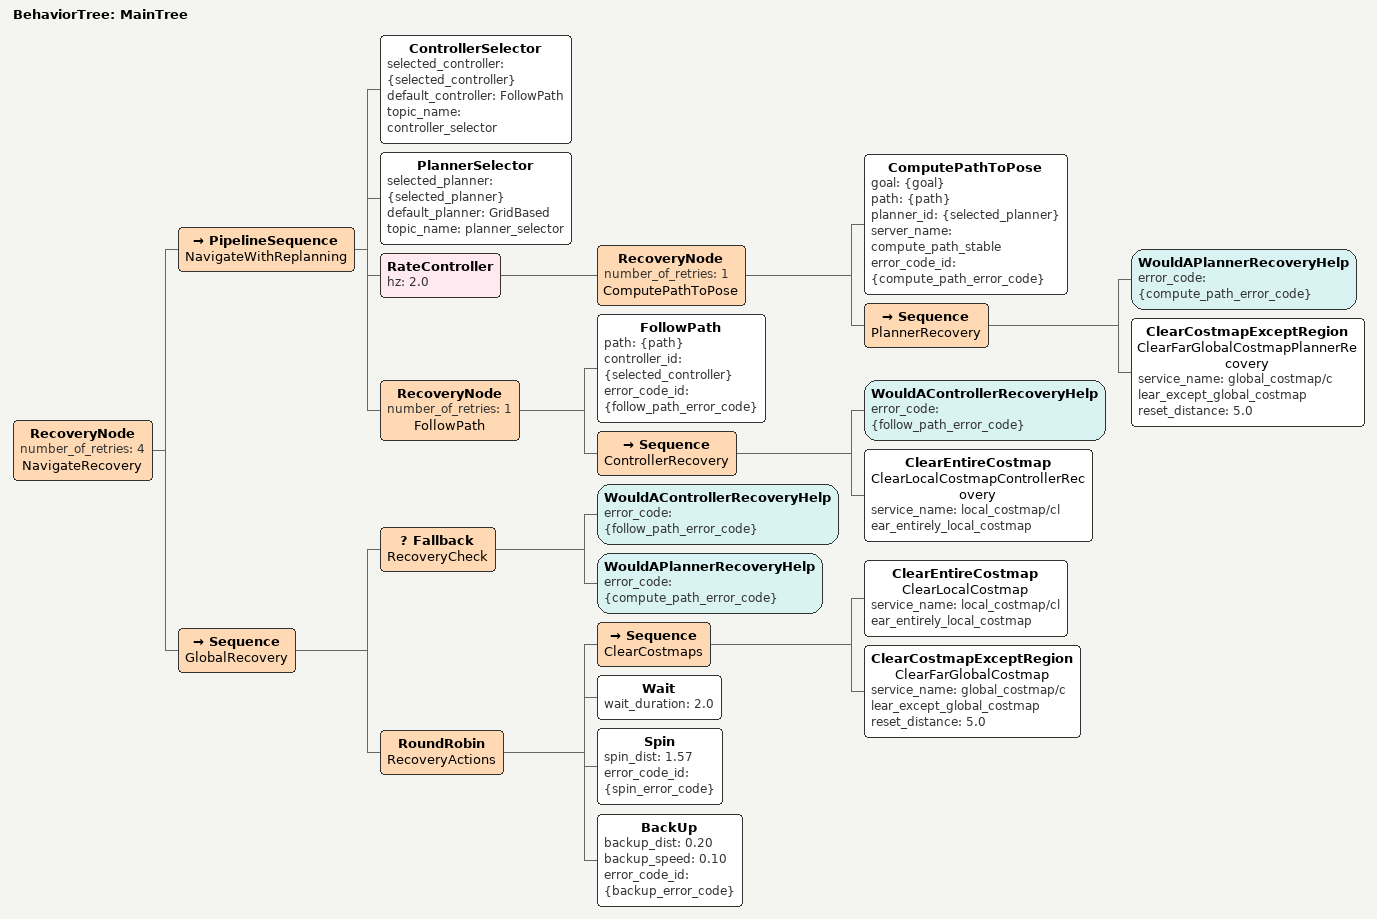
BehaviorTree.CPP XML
<?xml version="1.0"?>
<root BTCPP_format="4" main_tree_to_execute="MainTree">

  <BehaviorTree ID="MainTree">

    <RecoveryNode number_of_retries="4" name="NavigateRecovery">

      <!-- 1. Navigation normale -->
      <PipelineSequence name="NavigateWithReplanning">

        <ControllerSelector
            selected_controller="{selected_controller}"
            default_controller="FollowPath"
            topic_name="controller_selector"/>

        <PlannerSelector
            selected_planner="{selected_planner}"
            default_planner="GridBased"
            topic_name="planner_selector"/>

        <!-- Replanification à 2 Hz : l'évitement vient de la replanification. -->
        <RateController hz="2.0">

          <RecoveryNode number_of_retries="1" name="ComputePathToPose">

            <ComputePathToPose
                goal="{goal}"
                path="{path}"
                planner_id="{selected_planner}"
                server_name="compute_path_stable"
                error_code_id="{compute_path_error_code}"/>

            <Sequence name="PlannerRecovery">
              <WouldAPlannerRecoveryHelp error_code="{compute_path_error_code}"/>
              <ClearCostmapExceptRegion
                  name="ClearFarGlobalCostmapPlannerRecovery"
                  service_name="global_costmap/clear_except_global_costmap"
                  reset_distance="5.0"/>
            </Sequence>

          </RecoveryNode>

        </RateController>

        <!-- Suivi du chemin -->
        <RecoveryNode number_of_retries="1" name="FollowPath">

          <FollowPath
              path="{path}"
              controller_id="{selected_controller}"
              error_code_id="{follow_path_error_code}"/>

          <Sequence name="ControllerRecovery">
            <WouldAControllerRecoveryHelp error_code="{follow_path_error_code}"/>
            <ClearEntireCostmap
                name="ClearLocalCostmapControllerRecovery"
                service_name="local_costmap/clear_entirely_local_costmap"/>
          </Sequence>

        </RecoveryNode>

      </PipelineSequence>

      <!-- 2. Récupération -->
      <Sequence name="GlobalRecovery">

        <!-- Seulement si la cause de l'échec peut être levée par une récupération. -->
        <Fallback name="RecoveryCheck">
          <WouldAControllerRecoveryHelp error_code="{follow_path_error_code}"/>
          <WouldAPlannerRecoveryHelp error_code="{compute_path_error_code}"/>
        </Fallback>

        <!-- Une action par nouvelle tentative, dans l'ordre. -->
        <RoundRobin name="RecoveryActions">

          <Sequence name="ClearCostmaps">
            <ClearEntireCostmap
                name="ClearLocalCostmap"
                service_name="local_costmap/clear_entirely_local_costmap"/>
            <ClearCostmapExceptRegion
                name="ClearFarGlobalCostmap"
                service_name="global_costmap/clear_except_global_costmap"
                reset_distance="5.0"/>
          </Sequence>

          <Wait wait_duration="2.0"/>

          <Spin spin_dist="1.57" error_code_id="{spin_error_code}"/>

          <BackUp
              backup_dist="0.20"
              backup_speed="0.10"
              error_code_id="{backup_error_code}"/>

        </RoundRobin>

      </Sequence>

    </RecoveryNode>

  </BehaviorTree>

</root>
